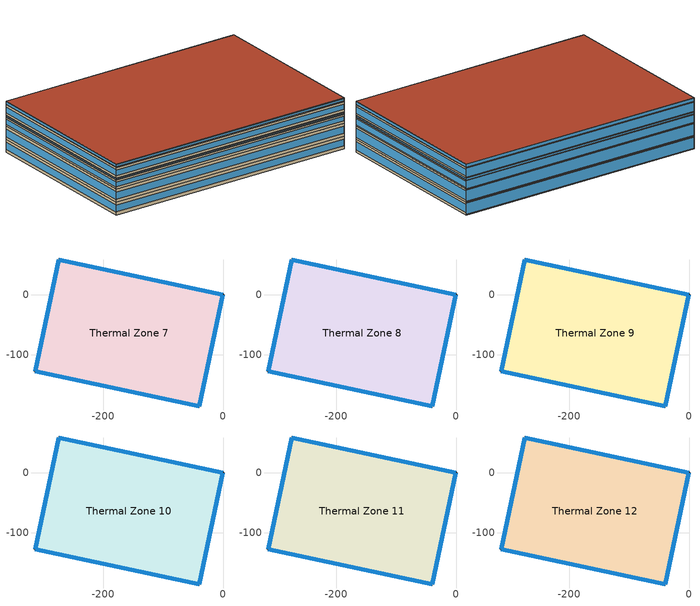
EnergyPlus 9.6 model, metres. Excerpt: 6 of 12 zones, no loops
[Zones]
Thermal Zone 7
 floor to Thermal Zone 6 (Interior Floor): 0,0 -39.57,-186.16 -314,-127.83 -274.43,58.33 z49.6
 wall outside (Ext Wall): -314,-127.83 -39.57,-186.16 0,0 -274.43,58.33 -314,-127.83 z49.6:63.45
 window (Ext Window): -313.99,-127.83 -39.58,-186.16 z52.99:60.06; -0.01,0 -274.42,58.33 z50.57:62.48; -39.57,-186.15 0,-0.01 z51.95:61.1; -274.43,58.32 -314,-127.82 z52.58:60.47
Thermal Zone 8
 floor to Thermal Zone 7 (Interior Floor): 0,0 -39.57,-186.16 -314,-127.83 -274.43,58.33 z63.45
 wall outside (Ext Wall): -314,-127.83 -39.57,-186.16 0,0 -274.43,58.33 -314,-127.83 z63.45:78
 window (Ext Window): -313.99,-127.83 -39.58,-186.16 z67.01:74.44; -0.01,0 -274.42,58.33 z64.47:76.98; -39.57,-186.15 0,-0.01 z65.92:75.53; -274.43,58.32 -314,-127.82 z66.58:74.87
Thermal Zone 9
 floor to Thermal Zone 8 (Interior Floor): 0,0 -39.57,-186.16 -314,-127.83 -274.43,58.33 z78
 wall outside (Ext Wall): -314,-127.83 -39.57,-186.16 0,0 -274.43,58.33 -314,-127.83 z78:87.87
 window (Ext Window): -313.99,-127.83 -39.58,-186.16 z80.42:85.45; -0.01,0 -274.42,58.33 z78.69:87.18; -39.57,-186.15 0,-0.01 z79.68:86.19; -274.43,58.32 -314,-127.82 z80.12:85.75
Thermal Zone 10
 floor to Thermal Zone 9 (Interior Floor): 0,0 -39.57,-186.16 -314,-127.83 -274.43,58.33 z87.87
 wall outside (Ext Wall): -314,-127.83 -39.57,-186.16 0,0 -274.43,58.33 -314,-127.83 z87.87:90.1
 window (Ext Window): -313.99,-127.83 -39.58,-186.16 z88.42:89.55; -0.01,0 -274.42,58.33 z88.03:89.94; -39.57,-186.15 0,-0.01 z88.25:89.72; -274.43,58.32 -314,-127.82 z88.35:89.62
Thermal Zone 11
 floor to Thermal Zone 10 (Interior Floor): 0,0 -39.57,-186.16 -314,-127.83 -274.43,58.33 z90.1
 wall outside (Ext Wall): -314,-127.83 -39.57,-186.16 0,0 -274.43,58.33 -314,-127.83 z90.1:101.47
 window (Ext Window): -313.99,-127.83 -39.58,-186.16 z92.89:98.68; -0.01,0 -274.42,58.33 z90.9:100.67; -39.57,-186.15 0,-0.01 z92.03:99.54; -274.43,58.32 -314,-127.82 z92.54:99.03
Thermal Zone 12
 floor to Thermal Zone 11 (Interior Floor): 0,0 -39.57,-186.16 -314,-127.83 -274.43,58.33 z101.47
 wall outside (Ext Wall): -314,-127.83 -39.57,-186.16 0,0 -274.43,58.33 -314,-127.83 z101.47:105.58
 window (Ext Window): -313.99,-127.83 -39.58,-186.16 z102.48:104.57; -0.01,0 -274.42,58.33 z101.76:105.29; -39.57,-186.15 0,-0.01 z102.17:104.88; -274.43,58.32 -314,-127.82 z102.35:104.7
 roof outside (Ext Roof): -274.43,58.33 -314,-127.83 -39.57,-186.16 0,0 z105.58
[Building]
Building 1: North Axis {deg}=-0
[Site:Location]
Washington Dc Dulles IntL Ar: Latitude {deg}=38.98; Longitude {deg}=-77.47; Time Zone {hr}=-5; Elevation {m}=82
[SizingPeriod:DesignDay] Month=7; Day of Month=21; Day Type=SummerDesignDay; Daily Dry-Bulb Temperature Range {deltaC}=14.4; Dry-Bulb Temperature Range Modifier Type=DefaultMultipliers; Barometric Pressure {Pa}=86790; Wind Speed {m/s}=5; Wind Direction {deg}=340; Rain Indicator=No; Snow Indicator=No; Daylight Saving Time Indicator=No; Solar Model Indicator=ASHRAETau; ASHRAE Clear Sky Optical Depth for Beam Irradiance (taub)=0.339; ASHRAE Clear Sky Optical Depth for Diffuse Irradiance (taud)=2.366; Begin Environment Reset Mode=FullResetAtBeginEnvironment
Name | Maximum Dry-Bulb Temperature {C} | Humidity Condition Type | Wetbulb or DewPoint at Maximum Dry-Bulb {C} | Enthalpy at Maximum Dry-Bulb {J/kg}
SALT-LAKE-CITY-IAP Ann Clg .4% Condns DB=>MWB | 36.5 | Wetbulb | 17.1
SALT-LAKE-CITY-IAP Ann Clg .4% Condns DP=>MDB | 22.5 | Dewpoint | 15.6
SALT-LAKE-CITY-IAP Ann Clg .4% Condns Enth=>MDB | 30.8 | Enthalpy |  | 59300
SALT-LAKE-CITY-IAP Ann Clg .4% Condns WB=>MDB | 31.2 | Wetbulb | 19
[Material] Thermal Absorptance=0.9
Name | Roughness | Thickness m | Conductivity W/m-K | Density kg/m3 | Specific Heat J/kg-K | Solar Absorptance | Visible Absorptance
wall concrete | MediumRough | 0.03 | 0.5 | 2243 | 837 | 0.65 | 0.65
roof concrete | MediumRough | 0.05 | 0.5 | 2243 | 837 | 0.65 | 0.65
Wall Insulation [18]; Roof Insulation [18] | MediumRough | 0.1693 | 0.049 | 265 | 836.8 | 0.7 | 0.7
F16 Acoustic tile | MediumSmooth | 0.0191 | 0.06 | 368 | 590 | 0.3 | 0.3
M11 100mm lightweight concrete | MediumRough | 0.1016 | 0.53 | 1280 | 840 | 0.5 | 0.5
[Material:AirGap]
F05 Ceiling air space resistance: Thermal Resistance m2-K/W=0.18
[WindowMaterial:SimpleGlazingSystem]
Window Material Simple Glazing System: U-Factor W/m2-K=1.8; Solar Heat Gain Coefficient=0.3
[Construction]
Ext Roof: roof concrete, Roof Insulation [18]
Ext Wall: wall concrete, Wall Insulation [18]
Ext Window: Window Material Simple Glazing System
Interior Floor: F16 Acoustic tile, F05 Ceiling air space resistance, M11 100mm lightweight concrete
[Zone]
Thermal Zone 7: 192, 0, 0, 49.6, , 1, , , , , , Yes
Thermal Zone 8: 192, 0, 0, 63.45, , 1, , , , , , Yes
Thermal Zone 9: 192, 0, 0, 78, , 1, , , , , , Yes
Thermal Zone 10: 192, 0, 0, 87.87, , 1, , , , , , Yes
Thermal Zone 11: 192, 0, 0, 90.1, , 1, , , , , , Yes
Thermal Zone 12: 192, 0, 0, 101.47, , 1, , , , , , Yes
